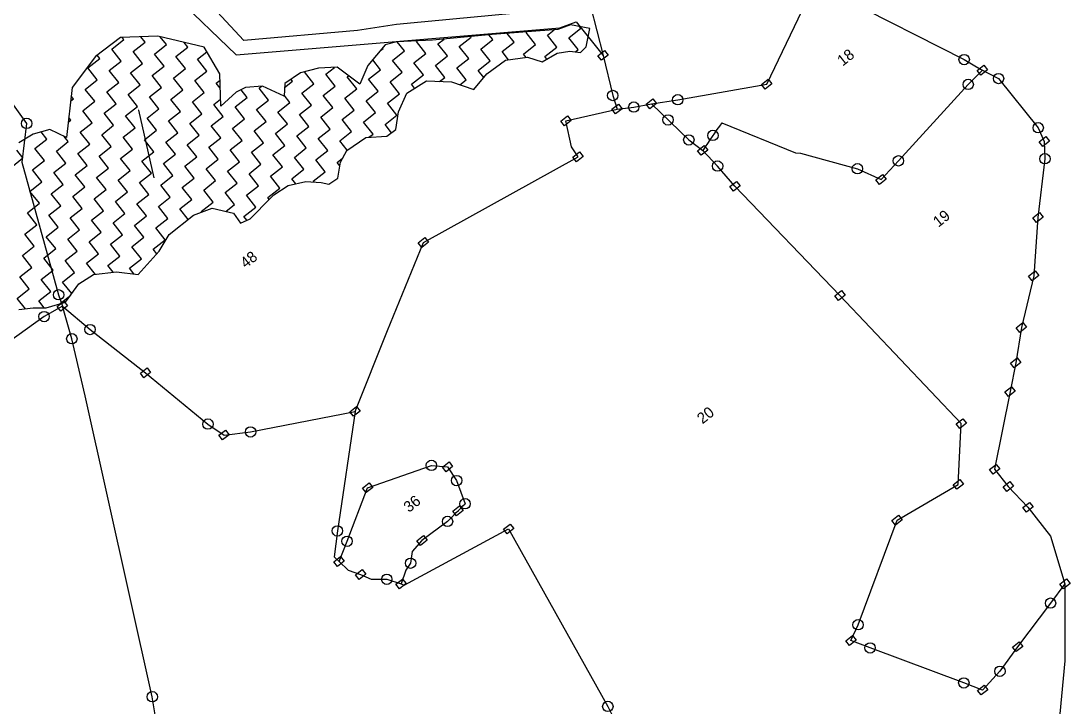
# Model space of a CAD drawing. Header units: metres. Extents: x 348758 to 350592, y 1757753 to 1760169.
# Drawn here: x 349618 to 350479, y 1758951 to 1759514 of the extents above; entities that cross this region are included whole.
import ezdxf

# ---------------------------------------------------------------- set-up
doc = ezdxf.new("R2010")
doc.units = ezdxf.units.M
doc.header["$MEASUREMENT"] = 0
for name, color, linetype in [('POLY_HATCH', 12, 'Continuous'), ('POLY_PARCEL', 6, 'Continuous'), ('POLY_ROAD', 30, 'Continuous'), ('SYM_ARROW', 1, 'Continuous'), ('TEXT_PARCEL', 7, 'Continuous'), ('V_BOUND_LINE', 7, 'Continuous')]:
    doc.layers.add(name, color=color, linetype=linetype)
doc.styles.add('TEXT_MAP', font='')
doc.styles.get('TEXT_MAP').set_extended_font_data('Kruti Dev 050')

msp = doc.modelspace()

# ---------------------------------------------------------------- linework, layer by layer
for points in [[(350091.85, 1759485.64), (350097.31, 1759489.95), (350100.3, 1759486.17), (350094.83, 1759481.86)], [(350403.2, 1759473.51), (350408.66, 1759477.83), (350411.65, 1759474.05), (350406.18, 1759469.73)], [(350226.17, 1759462.05), (350231.63, 1759466.36), (350234.62, 1759462.58), (350229.15, 1759458.27)], [(350131.53, 1759445.83), (350136.99, 1759450.15), (350139.98, 1759446.37), (350134.51, 1759442.05)], [(350103.36, 1759441.64), (350108.83, 1759445.95), (350111.81, 1759442.17), (350106.35, 1759437.86)], [(350061.37, 1759431.93), (350066.83, 1759436.24), (350069.82, 1759432.46), (350064.35, 1759428.15)], [(350453.92, 1759414.95), (350459.38, 1759419.26), (350462.36, 1759415.48), (350456.9, 1759411.17)], [(350071.37, 1759402.46), (350076.84, 1759406.77), (350079.82, 1759402.99), (350074.36, 1759398.68)], [(350173.63, 1759407.68), (350179.09, 1759412), (350182.08, 1759408.22), (350176.61, 1759403.9)], [(350320.03, 1759383.76), (350325.49, 1759388.07), (350328.48, 1759384.29), (350323.01, 1759379.98)], [(350200.05, 1759378.21), (350205.51, 1759382.52), (350208.5, 1759378.74), (350203.03, 1759374.43)], [(350448.77, 1759352.56), (350454.23, 1759356.87), (350457.22, 1759353.09), (350451.75, 1759348.78)], [(349944.46, 1759332.09), (349949.92, 1759336.4), (349952.91, 1759332.62), (349947.44, 1759328.31)], [(350445.34, 1759304.79), (350450.81, 1759309.1), (350453.79, 1759305.32), (350448.33, 1759301.01)], [(350286.19, 1759288.67), (350291.65, 1759292.99), (350294.64, 1759289.21), (350289.17, 1759284.89)], [(349648.19, 1759279.82), (349653.65, 1759284.14), (349656.64, 1759280.36), (349651.17, 1759276.04)], [(350435.13, 1759262.26), (350440.6, 1759266.58), (350443.58, 1759262.8), (350438.12, 1759258.48)], [(350430.56, 1759233.26), (350436.02, 1759237.58), (350439.01, 1759233.8), (350433.54, 1759229.48)], [(349716.39, 1759225.18), (349721.86, 1759229.49), (349724.84, 1759225.71), (349719.38, 1759221.4)], [(350425.92, 1759209.72), (350431.39, 1759214.03), (350434.37, 1759210.25), (350428.91, 1759205.94)], [(349888.4, 1759193.51), (349893.86, 1759197.82), (349896.85, 1759194.04), (349891.38, 1759189.73)], [(350385.76, 1759183.45), (350391.22, 1759187.77), (350394.21, 1759183.99), (350388.74, 1759179.67)], [(349780.89, 1759174.12), (349786.36, 1759178.43), (349789.34, 1759174.65), (349783.88, 1759170.34)], [(349964.22, 1759147.92), (349969.69, 1759152.24), (349972.67, 1759148.46), (349967.21, 1759144.14)], [(350413.2, 1759145.99), (350418.67, 1759150.31), (350421.65, 1759146.53), (350416.19, 1759142.21)], [(349898.59, 1759130.87), (349904.05, 1759135.19), (349907.04, 1759131.41), (349901.57, 1759127.09)], [(350383.33, 1759133.59), (350388.79, 1759137.91), (350391.78, 1759134.13), (350386.31, 1759129.81)], [(350424.32, 1759131.9), (350429.79, 1759136.21), (350432.77, 1759132.43), (350427.31, 1759128.12)], [(349972.84, 1759111.82), (349978.3, 1759116.14), (349981.29, 1759112.36), (349975.82, 1759108.04)], [(350440.46, 1759114.82), (350445.93, 1759119.13), (350448.91, 1759115.35), (350443.45, 1759111.04)], [(350333.17, 1759104.31), (350338.64, 1759108.62), (350341.62, 1759104.84), (350336.16, 1759100.53)], [(350014.4, 1759097), (350019.86, 1759101.31), (350022.85, 1759097.53), (350017.38, 1759093.22)], [(349943.21, 1759087.53), (349948.67, 1759091.84), (349951.66, 1759088.06), (349946.19, 1759083.75)], [(349875.21, 1759070.32), (349880.68, 1759074.64), (349883.66, 1759070.86), (349878.2, 1759066.54)], [(349892.9, 1759059.57), (349898.36, 1759063.89), (349901.35, 1759060.11), (349895.88, 1759055.79)], [(349926.11, 1759051.89), (349931.58, 1759056.21), (349934.56, 1759052.43), (349929.1, 1759048.11)], [(350470.84, 1759051.98), (350476.3, 1759056.29), (350479.28, 1759052.51), (350473.82, 1759048.19)], [(350295.26, 1759005.54), (350300.72, 1759009.86), (350303.71, 1759006.08), (350298.24, 1759001.76)], [(350432.07, 1759000.4), (350437.53, 1759004.72), (350440.52, 1759000.94), (350435.05, 1758996.62)], [(350403.37, 1758964.86), (350408.83, 1758969.17), (350411.82, 1758965.39), (350406.35, 1758961.08)]]:
    msp.add_lwpolyline(points, close=True)
for centre in [(350392.44, 1759482.42), (350395.74, 1759462.11), (350420.62, 1759466.9), (350104, 1759452.99), (350157.41, 1759449.54), (350121.32, 1759443.47), (349623.1, 1759430.07), (350149.39, 1759432.9), (350453.18, 1759426.54), (350186.22, 1759420.23), (350166.47, 1759416.49), (350458.69, 1759401.07), (350190.1, 1759395.12), (350304.84, 1759392.93), (350338.46, 1759399.37), (349649.29, 1759289.45), (349637.38, 1759271.54), (349675.08, 1759260.93), (349660.18, 1759253.42), (349771.89, 1759183.34), (349806.84, 1759176.87), (349955.22, 1759149.49), (349975.96, 1759136.96), (349982.81, 1759117.98), (349968.47, 1759103.5), (349878.04, 1759095.69), (349886.01, 1759087.16), (349938.16, 1759069.19), (349918.63, 1759055.96), (350463.29, 1759036.42), (350305.33, 1759018.67), (350315.18, 1758999.65), (350421.8, 1758980.47), (350392.14, 1758970.97), (349726.21, 1758959.63), (350100.02, 1758951.68)]:
    msp.add_circle(centre, 4.26)
at = {"layer": 'POLY_HATCH'}
for p, q in [((350069.4, 1759510.96), (350058.97, 1759507.01)), ((350085.36, 1759507.9), (350069.4, 1759510.96)), ((349700.03, 1759500.59), (349679.48, 1759485.08)), ((349730.7, 1759501.74), (349700.03, 1759500.59)), ((349768.64, 1759492.52), (349730.7, 1759501.74)), ((350005.13, 1759502.96), (349956.01, 1759498.36)), ((350058.97, 1759507.01), (350005.13, 1759502.96)), ((350082.21, 1759492.85), (350085.36, 1759507.9)), ((349781.59, 1759470.7), (349768.64, 1759492.52)), ((349917.42, 1759494.6), (349903.06, 1759477.57)), ((349926.87, 1759497.08), (349917.42, 1759494.6)), ((349956.01, 1759498.36), (349926.87, 1759497.08)), ((350077.65, 1759488.35), (350082.21, 1759492.85)), ((349679.48, 1759485.08), (349660.53, 1759459.43)), ((350016.09, 1759482), (350033.97, 1759484.43)), ((350033.97, 1759484.43), (350046.07, 1759480.5)), ((350046.07, 1759480.5), (350058.46, 1759487.59)), ((350058.46, 1759487.59), (350068.73, 1759489.4)), ((350068.73, 1759489.4), (350077.65, 1759488.35)), ((349862.6, 1759475.54), (349847.81, 1759471.7)), ((349877.8, 1759476.15), (349862.6, 1759475.54)), ((349896.49, 1759462.41), (349877.8, 1759476.15)), ((349903.06, 1759477.57), (349896.49, 1759462.41)), ((350000.69, 1759470.74), (350016.09, 1759482)), ((349782.46, 1759444.32), (349781.59, 1759470.7)), ((349847.81, 1759471.7), (349834.82, 1759462.87)), ((349990.12, 1759457.9), (350000.69, 1759470.74)), ((349660.53, 1759459.43), (349655.7, 1759418.58)), ((349802.56, 1759459.48), (349794.94, 1759455.6)), ((349816.64, 1759460.62), (349802.56, 1759459.48)), ((349834.4, 1759452.57), (349816.64, 1759460.62)), ((349834.82, 1759462.87), (349834.4, 1759452.57)), ((349934.97, 1759454.81), (349951.25, 1759464.97)), ((349951.25, 1759464.97), (349971.75, 1759464.07)), ((349971.75, 1759464.07), (349990.12, 1759457.9)), ((349794.94, 1759455.6), (349782.46, 1759444.32)), ((349928.14, 1759439.53), (349934.97, 1759454.81)), ((349925.95, 1759425.22), (349928.14, 1759439.53)), ((349642.12, 1759424.95), (349628.55, 1759421.37)), ((349655.7, 1759418.58), (349642.12, 1759424.95)), ((349918.74, 1759419.53), (349925.95, 1759425.22)), ((349628.55, 1759421.37), (349616.54, 1759414.01)), ((349885.7, 1759407.82), (349901.54, 1759418.53)), ((349901.54, 1759418.53), (349918.74, 1759419.53)), ((349880.56, 1759398.37), (349885.7, 1759407.82)), ((349878.48, 1759385.04), (349880.56, 1759398.37)), ((349825.83, 1759371.57), (349837.79, 1759379.21)), ((349837.79, 1759379.21), (349852.26, 1759382.54)), ((349852.26, 1759382.54), (349864.71, 1759381.59)), ((349864.71, 1759381.59), (349871.1, 1759380.34)), ((349871.1, 1759380.34), (349878.48, 1759385.04)), ((349740.05, 1759338.9), (349760, 1759354.66)), ((349760, 1759354.66), (349775.26, 1759360.41)), ((349775.26, 1759360.41), (349792.87, 1759356.33)), ((349792.87, 1759356.33), (349798.44, 1759348.14)), ((349798.44, 1759348.14), (349806.4, 1759351.73)), ((349731.91, 1759325.28), (349740.05, 1759338.9)), ((349714.57, 1759306.2), (349731.91, 1759325.28)), ((349665.9, 1759298.34), (349677.86, 1759305.98)), ((349677.86, 1759305.98), (349696.73, 1759308.29)), ((349696.73, 1759308.29), (349714.57, 1759306.2)), ((349655.1, 1759283.52), (349665.9, 1759298.34)), ((349616.69, 1759277.47), (349628.39, 1759278.61)), ((349628.39, 1759278.61), (349638.97, 1759278.88)), ((349638.97, 1759278.88), (349655.1, 1759283.52))]:
    msp.add_line(p, q, dxfattribs=at)
at = {"layer": 'POLY_HATCH', "linetype": 'Continuous'}
for p, q in [((350077.86, 1759508.17), (350076.77, 1759509.55)), ((349702.76, 1759498.86), (349701.35, 1759500.64)), ((349720.32, 1759496.79), (349716.82, 1759501.22)), ((349737.89, 1759494.72), (349732.74, 1759501.25)), ((349978.14, 1759493.18), (349987.96, 1759500.93)), ((349987.96, 1759500.93), (349987.65, 1759501.33)), ((350005.53, 1759498.86), (350002.49, 1759502.71)), ((350023.09, 1759496.8), (350017.49, 1759503.89)), ((350032.91, 1759504.55), (350033.61, 1759505.1)), ((350040.66, 1759494.73), (350032.91, 1759504.55)), ((350050.48, 1759502.48), (350055.92, 1759506.78)), ((350058.23, 1759492.67), (350050.48, 1759502.48)), ((350068.04, 1759500.42), (350077.86, 1759508.17)), ((350075.79, 1759490.6), (350068.04, 1759500.42)), ((349692.94, 1759491.11), (349702.76, 1759498.86)), ((349700.69, 1759481.29), (349692.94, 1759491.11)), ((349710.51, 1759489.04), (349720.32, 1759496.79)), ((349728.07, 1759486.97), (349737.89, 1759494.72)), ((349745.64, 1759484.91), (349755.46, 1759492.66)), ((349755.46, 1759492.66), (349752.46, 1759496.46)), ((349913.48, 1759489.94), (349915.63, 1759491.63)), ((349915.63, 1759491.63), (349915.28, 1759492.07)), ((349933.19, 1759489.56), (349927.24, 1759497.1)), ((349943.01, 1759497.31), (349943.65, 1759497.82)), ((349950.76, 1759487.5), (349943.01, 1759497.31)), ((349960.58, 1759495.25), (349965.67, 1759499.27)), ((349968.33, 1759485.43), (349960.58, 1759495.25)), ((349985.89, 1759483.36), (349978.14, 1759493.18)), ((349995.71, 1759491.11), (350005.53, 1759498.86)), ((350003.46, 1759481.3), (349995.71, 1759491.11)), ((350013.28, 1759489.05), (350023.09, 1759496.8)), ((350030.84, 1759486.98), (350040.66, 1759494.73)), ((350048.41, 1759484.92), (350058.23, 1759492.67)), ((349673.31, 1759475.61), (349683.12, 1759483.36)), ((349683.12, 1759483.36), (349680.91, 1759486.16)), ((349718.26, 1759479.22), (349710.51, 1759489.04)), ((349735.82, 1759477.16), (349728.07, 1759486.97)), ((349753.39, 1759475.09), (349745.64, 1759484.91)), ((349763.21, 1759482.84), (349770.82, 1759488.85)), ((349770.96, 1759473.02), (349763.21, 1759482.84)), ((349923.38, 1759481.81), (349933.19, 1759489.56)), ((349940.94, 1759479.75), (349950.76, 1759487.5)), ((349958.51, 1759477.68), (349968.33, 1759485.43)), ((349976.08, 1759475.61), (349985.89, 1759483.36)), ((350018.58, 1759482.34), (350013.28, 1759489.05)), ((350032.97, 1759484.29), (350030.84, 1759486.98)), ((350050.08, 1759482.79), (350048.41, 1759484.92)), ((350073.56, 1759488.83), (350075.79, 1759490.6)), ((349681.06, 1759465.79), (349673.31, 1759475.61)), ((349690.87, 1759473.54), (349700.69, 1759481.29)), ((349708.44, 1759471.47), (349718.26, 1759479.22)), ((349726.01, 1759469.41), (349735.82, 1759477.16)), ((349743.57, 1759467.34), (349753.39, 1759475.09)), ((349868.61, 1759470.44), (349875.73, 1759476.07)), ((349903.74, 1759466.31), (349913.56, 1759474.06)), ((349913.56, 1759474.06), (349907.05, 1759482.31)), ((349931.13, 1759472), (349923.38, 1759481.81)), ((349948.69, 1759469.93), (349940.94, 1759479.75)), ((349966.26, 1759467.86), (349958.51, 1759477.68)), ((349983.83, 1759465.8), (349976.08, 1759475.61)), ((349993.64, 1759473.55), (350003.46, 1759481.3)), ((349671.24, 1759458.04), (349681.06, 1759465.79)), ((349698.62, 1759463.72), (349690.87, 1759473.54)), ((349716.19, 1759461.66), (349708.44, 1759471.47)), ((349733.76, 1759459.59), (349726.01, 1759469.41)), ((349751.32, 1759457.52), (349743.57, 1759467.34)), ((349761.14, 1759465.27), (349770.96, 1759473.02)), ((349768.89, 1759455.46), (349761.14, 1759465.27)), ((349778.71, 1759463.21), (349781.76, 1759465.61)), ((349841.23, 1759464.76), (349839.96, 1759466.36)), ((349851.04, 1759472.51), (349851.1, 1759472.55)), ((349858.79, 1759462.69), (349851.04, 1759472.51)), ((349876.36, 1759460.63), (349868.61, 1759470.44)), ((349886.18, 1759468.38), (349887.24, 1759469.22)), ((349893.93, 1759458.56), (349886.18, 1759468.38)), ((349911.49, 1759456.49), (349903.74, 1759466.31)), ((349921.31, 1759464.25), (349931.13, 1759472)), ((349938.88, 1759462.18), (349948.69, 1759469.93)), ((349962, 1759464.5), (349966.26, 1759467.86)), ((349978.69, 1759461.74), (349983.83, 1759465.8)), ((349998.22, 1759467.74), (349993.64, 1759473.55)), ((349678.99, 1759448.22), (349671.24, 1759458.04)), ((349688.81, 1759455.97), (349698.62, 1759463.72)), ((349706.37, 1759453.91), (349716.19, 1759461.66)), ((349723.94, 1759451.84), (349733.76, 1759459.59)), ((349741.51, 1759449.77), (349751.32, 1759457.52)), ((349781.97, 1759459.08), (349778.71, 1759463.21)), ((349804.02, 1759451.33), (349799.01, 1759457.67)), ((349813.84, 1759459.08), (349815.7, 1759460.54)), ((349821.59, 1759449.26), (349813.84, 1759459.08)), ((349834.69, 1759459.6), (349841.23, 1759464.76)), ((349848.98, 1759454.94), (349858.79, 1759462.69)), ((349866.54, 1759452.88), (349876.36, 1759460.63)), ((349884.11, 1759450.81), (349893.93, 1759458.56)), ((349929.06, 1759454.43), (349921.31, 1759464.25)), ((349941.48, 1759458.88), (349938.88, 1759462.18)), ((349659.24, 1759448.57), (349661.42, 1759450.29)), ((349661.42, 1759450.29), (349659.7, 1759452.47)), ((349669.17, 1759440.47), (349678.99, 1759448.22)), ((349696.56, 1759446.16), (349688.81, 1759455.97)), ((349714.12, 1759444.09), (349706.37, 1759453.91)), ((349731.69, 1759442.02), (349723.94, 1759451.84)), ((349749.26, 1759439.96), (349741.51, 1759449.77)), ((349759.07, 1759447.71), (349768.89, 1759455.46)), ((349776.64, 1759445.64), (349782.27, 1759450.08)), ((349794.21, 1759443.57), (349804.02, 1759451.33)), ((349811.78, 1759441.51), (349821.59, 1759449.26)), ((349839.16, 1759447.19), (349834.43, 1759453.19)), ((349856.73, 1759445.13), (349848.98, 1759454.94)), ((349874.29, 1759443.06), (349866.54, 1759452.88)), ((349891.86, 1759440.99), (349884.11, 1759450.81)), ((349901.68, 1759448.74), (349911.49, 1759456.49)), ((349909.43, 1759438.93), (349901.68, 1759448.74)), ((349919.24, 1759446.68), (349929.06, 1759454.43)), ((349676.92, 1759430.66), (349669.17, 1759440.47)), ((349686.74, 1759438.41), (349696.56, 1759446.16)), ((349704.31, 1759436.34), (349714.12, 1759444.09)), ((349721.87, 1759434.27), (349731.69, 1759442.02)), ((349739.44, 1759432.21), (349749.26, 1759439.96)), ((349766.82, 1759437.89), (349759.07, 1759447.71)), ((349784.39, 1759435.82), (349776.64, 1759445.64)), ((349801.96, 1759433.76), (349794.21, 1759443.57)), ((349819.53, 1759431.69), (349811.78, 1759441.51)), ((349829.34, 1759439.44), (349839.16, 1759447.19)), ((349837.09, 1759429.63), (349829.34, 1759439.44)), ((349846.91, 1759437.38), (349856.73, 1759445.13)), ((349864.48, 1759435.31), (349874.29, 1759443.06)), ((349882.04, 1759433.24), (349891.86, 1759440.99)), ((349926.99, 1759436.86), (349919.24, 1759446.68)), ((349657.17, 1759430.99), (349659.36, 1759432.72)), ((349659.36, 1759432.72), (349657.63, 1759434.91)), ((349694.49, 1759428.59), (349686.74, 1759438.41)), ((349712.06, 1759426.52), (349704.31, 1759436.34)), ((349729.62, 1759424.46), (349721.87, 1759434.27)), ((349747.19, 1759422.39), (349739.44, 1759432.21)), ((349757.01, 1759430.14), (349766.82, 1759437.89)), ((349774.58, 1759428.07), (349784.39, 1759435.82)), ((349792.14, 1759426.01), (349801.96, 1759433.76)), ((349809.71, 1759423.94), (349819.53, 1759431.69)), ((349854.66, 1759427.56), (349846.91, 1759437.38)), ((349872.23, 1759425.49), (349864.48, 1759435.31)), ((349889.79, 1759423.43), (349882.04, 1759433.24)), ((349899.61, 1759431.18), (349909.43, 1759438.93)), ((349907.36, 1759421.36), (349899.61, 1759431.18)), ((349917.18, 1759429.11), (349926.99, 1759436.86)), ((349639.72, 1759417.22), (349635.09, 1759423.09)), ((349667.11, 1759422.9), (349676.92, 1759430.66)), ((349674.86, 1759413.09), (349667.11, 1759422.9)), ((349684.67, 1759420.84), (349694.49, 1759428.59)), ((349702.24, 1759418.77), (349712.06, 1759426.52)), ((349719.81, 1759416.71), (349729.62, 1759424.46)), ((349737.38, 1759414.64), (349747.19, 1759422.39)), ((349764.76, 1759420.32), (349757.01, 1759430.14)), ((349782.33, 1759418.26), (349774.58, 1759428.07)), ((349799.89, 1759416.19), (349792.14, 1759426.01)), ((349817.46, 1759414.13), (349809.71, 1759423.94)), ((349827.28, 1759421.88), (349837.09, 1759429.63)), ((349844.84, 1759419.81), (349854.66, 1759427.56)), ((349862.41, 1759417.74), (349872.23, 1759425.49)), ((349879.98, 1759415.68), (349889.79, 1759423.43)), ((349922.44, 1759422.44), (349917.18, 1759429.11)), ((349629.91, 1759409.47), (349639.72, 1759417.22)), ((349647.47, 1759407.4), (349657.29, 1759415.15)), ((349657.29, 1759415.15), (349653.93, 1759419.42)), ((349692.42, 1759411.02), (349684.67, 1759420.84)), ((349709.99, 1759408.96), (349702.24, 1759418.77)), ((349727.56, 1759406.89), (349719.81, 1759416.71)), ((349745.13, 1759404.82), (349737.38, 1759414.64)), ((349754.94, 1759412.57), (349764.76, 1759420.32)), ((349772.51, 1759410.51), (349782.33, 1759418.26)), ((349790.08, 1759408.44), (349799.89, 1759416.19)), ((349807.64, 1759406.37), (349817.46, 1759414.13)), ((349835.03, 1759412.06), (349827.28, 1759421.88)), ((349852.59, 1759409.99), (349844.84, 1759419.81)), ((349870.16, 1759407.93), (349862.41, 1759417.74)), ((349886.01, 1759408.03), (349879.98, 1759415.68)), ((349903.95, 1759418.67), (349907.36, 1759421.36)), ((349620.09, 1759401.72), (349614.94, 1759408.25)), ((349637.66, 1759399.65), (349629.91, 1759409.47)), ((349655.22, 1759397.59), (349647.47, 1759407.4)), ((349665.04, 1759405.34), (349674.86, 1759413.09)), ((349672.79, 1759395.52), (349665.04, 1759405.34)), ((349682.61, 1759403.27), (349692.42, 1759411.02)), ((349700.18, 1759401.21), (349709.99, 1759408.96)), ((349717.74, 1759399.14), (349727.56, 1759406.89)), ((349762.69, 1759402.76), (349754.94, 1759412.57)), ((349780.26, 1759400.69), (349772.51, 1759410.51)), ((349797.83, 1759398.62), (349790.08, 1759408.44)), ((349815.39, 1759396.56), (349807.64, 1759406.37)), ((349825.21, 1759404.31), (349835.03, 1759412.06)), ((349842.78, 1759402.24), (349852.59, 1759409.99)), ((349860.34, 1759400.18), (349870.16, 1759407.93)), ((349610.27, 1759393.97), (349620.09, 1759401.72)), ((349627.84, 1759391.9), (349637.66, 1759399.65)), ((349645.41, 1759389.84), (349655.22, 1759397.59)), ((349690.36, 1759393.45), (349682.61, 1759403.27)), ((349707.93, 1759391.39), (349700.18, 1759401.21)), ((349725.49, 1759389.32), (349717.74, 1759399.14)), ((349735.31, 1759397.07), (349745.13, 1759404.82)), ((349743.06, 1759387.26), (349735.31, 1759397.07)), ((349752.88, 1759395.01), (349762.69, 1759402.76)), ((349770.44, 1759392.94), (349780.26, 1759400.69)), ((349788.01, 1759390.87), (349797.83, 1759398.62)), ((349805.58, 1759388.81), (349815.39, 1759396.56)), ((349832.96, 1759394.49), (349825.21, 1759404.31)), ((349850.53, 1759392.43), (349842.78, 1759402.24)), ((349868.09, 1759390.36), (349860.34, 1759400.18)), ((349877.91, 1759398.11), (349882.31, 1759401.58)), ((349880.09, 1759395.35), (349877.91, 1759398.11)), ((349635.59, 1759382.09), (349627.84, 1759391.9)), ((349653.16, 1759380.02), (349645.41, 1759389.84)), ((349662.98, 1759387.77), (349672.79, 1759395.52)), ((349670.73, 1759377.95), (349662.98, 1759387.77)), ((349680.54, 1759385.7), (349690.36, 1759393.45)), ((349698.11, 1759383.64), (349707.93, 1759391.39)), ((349715.68, 1759381.57), (349725.49, 1759389.32)), ((349760.63, 1759385.19), (349752.88, 1759395.01)), ((349778.19, 1759383.12), (349770.44, 1759392.94)), ((349795.76, 1759381.06), (349788.01, 1759390.87)), ((349813.33, 1759378.99), (349805.58, 1759388.81)), ((349823.14, 1759386.74), (349832.96, 1759394.49)), ((349840.71, 1759384.68), (349850.53, 1759392.43)), ((349858.28, 1759382.61), (349868.09, 1759390.36)), ((349625.78, 1759374.34), (349635.59, 1759382.09)), ((349643.34, 1759372.27), (349653.16, 1759380.02)), ((349688.29, 1759375.89), (349680.54, 1759385.7)), ((349705.86, 1759373.82), (349698.11, 1759383.64)), ((349723.43, 1759371.76), (349715.68, 1759381.57)), ((349733.24, 1759379.51), (349743.06, 1759387.26)), ((349740.99, 1759369.69), (349733.24, 1759379.51)), ((349750.81, 1759377.44), (349760.63, 1759385.19)), ((349768.38, 1759375.37), (349778.19, 1759383.12)), ((349785.94, 1759373.31), (349795.76, 1759381.06)), ((349830.89, 1759376.93), (349823.14, 1759386.74)), ((349843.91, 1759380.62), (349840.71, 1759384.68)), ((349858.72, 1759382.05), (349858.28, 1759382.61)), ((349633.53, 1759364.52), (349625.78, 1759374.34)), ((349651.09, 1759362.45), (349643.34, 1759372.27)), ((349660.91, 1759370.2), (349670.73, 1759377.95)), ((349678.48, 1759368.14), (349688.29, 1759375.89)), ((349696.04, 1759366.07), (349705.86, 1759373.82)), ((349713.61, 1759364.01), (349723.43, 1759371.76)), ((349758.56, 1759367.62), (349750.81, 1759377.44)), ((349776.13, 1759365.56), (349768.38, 1759375.37)), ((349793.69, 1759363.49), (349785.94, 1759373.31)), ((349803.51, 1759371.24), (349813.33, 1759378.99)), ((349811.26, 1759361.42), (349803.51, 1759371.24)), ((349821.08, 1759369.17), (349830.89, 1759376.93)), ((349623.71, 1759356.77), (349633.53, 1759364.52)), ((349641.28, 1759354.7), (349651.09, 1759362.45)), ((349668.66, 1759360.39), (349660.91, 1759370.2)), ((349686.23, 1759358.32), (349678.48, 1759368.14)), ((349703.79, 1759356.25), (349696.04, 1759366.07)), ((349721.36, 1759354.19), (349713.61, 1759364.01)), ((349731.18, 1759361.94), (349740.99, 1759369.69)), ((349738.93, 1759352.12), (349731.18, 1759361.94)), ((349748.74, 1759359.87), (349758.56, 1759367.62)), ((349766.31, 1759357.81), (349776.13, 1759365.56)), ((349786.5, 1759357.81), (349793.69, 1759363.49)), ((349822.2, 1759367.75), (349821.08, 1759369.17)), ((349631.46, 1759346.95), (349623.71, 1759356.77)), ((349649.03, 1759344.89), (349641.28, 1759354.7)), ((349658.84, 1759352.64), (349668.66, 1759360.39)), ((349676.41, 1759350.57), (349686.23, 1759358.32)), ((349693.98, 1759348.5), (349703.79, 1759356.25)), ((349711.54, 1759346.44), (349721.36, 1759354.19)), ((349755.6, 1759351.18), (349748.74, 1759359.87)), ((349766.78, 1759357.21), (349766.31, 1759357.81)), ((349801.44, 1759353.67), (349811.26, 1759361.42)), ((349803.88, 1759350.59), (349801.44, 1759353.67)), ((349621.64, 1759339.2), (349631.46, 1759346.95)), ((349639.21, 1759337.14), (349649.03, 1759344.89)), ((349666.59, 1759342.82), (349658.84, 1759352.64)), ((349684.16, 1759340.75), (349676.41, 1759350.57)), ((349701.73, 1759338.69), (349693.98, 1759348.5)), ((349719.29, 1759336.62), (349711.54, 1759346.44)), ((349729.11, 1759344.37), (349738.93, 1759352.12)), ((349629.39, 1759329.39), (349621.64, 1759339.2)), ((349646.96, 1759327.32), (349639.21, 1759337.14)), ((349656.78, 1759335.07), (349666.59, 1759342.82)), ((349674.34, 1759333), (349684.16, 1759340.75)), ((349691.91, 1759330.94), (349701.73, 1759338.69)), ((349709.48, 1759328.87), (349719.29, 1759336.62)), ((349736.86, 1759334.56), (349729.11, 1759344.37)), ((349619.58, 1759321.64), (349629.39, 1759329.39)), ((349664.53, 1759325.25), (349656.78, 1759335.07)), ((349682.09, 1759323.19), (349674.34, 1759333)), ((349699.66, 1759321.12), (349691.91, 1759330.94)), ((349717.23, 1759319.05), (349709.48, 1759328.87)), ((349727.04, 1759326.81), (349736.86, 1759334.56)), ((349627.33, 1759311.82), (349619.58, 1759321.64)), ((349637.14, 1759319.57), (349646.96, 1759327.32)), ((349644.89, 1759309.75), (349637.14, 1759319.57)), ((349654.71, 1759317.5), (349664.53, 1759325.25)), ((349672.28, 1759315.44), (349682.09, 1759323.19)), ((349689.84, 1759313.37), (349699.66, 1759321.12)), ((349707.41, 1759311.3), (349717.23, 1759319.05)), ((349729.95, 1759323.13), (349727.04, 1759326.81)), ((349617.51, 1759304.07), (349627.33, 1759311.82)), ((349662.46, 1759307.69), (349654.71, 1759317.5)), ((349679.58, 1759306.19), (349672.28, 1759315.44)), ((349694.11, 1759307.97), (349689.84, 1759313.37)), ((349711.12, 1759306.61), (349707.41, 1759311.3)), ((349625.26, 1759294.25), (349617.51, 1759304.07)), ((349635.08, 1759302), (349644.89, 1759309.75)), ((349642.83, 1759292.19), (349635.08, 1759302)), ((349652.64, 1759299.94), (349662.46, 1759307.69)), ((349615.44, 1759286.5), (349625.26, 1759294.25)), ((349660.14, 1759290.44), (349652.64, 1759299.94)), ((349622.16, 1759278), (349615.44, 1759286.5)), ((349633.01, 1759284.44), (349642.83, 1759292.19)), ((349637.43, 1759278.84), (349633.01, 1759284.44)), ((349650.58, 1759282.37), (349659.25, 1759289.22)), ((349650.68, 1759282.25), (349650.58, 1759282.37))]:
    msp.add_line(p, q, dxfattribs=at)
at = {"layer": 'POLY_HATCH'}
msp.add_arc((349277.22, 1759889.55), 754.5, 314.53633, 316.64508, dxfattribs=at)
at = {"layer": 'POLY_PARCEL'}
for p, q in [((350230.39, 1759462.32), (350262.86, 1759529.7)), ((350096.07, 1759485.9), (350104, 1759452.99)), ((350395.74, 1759462.11), (350407.42, 1759473.78)), ((350157.41, 1759449.54), (350230.39, 1759462.32)), ((350338.46, 1759399.37), (350395.74, 1759462.11)), ((349606.49, 1759452.91), (349623.1, 1759430.07)), ((350104, 1759452.99), (350107.59, 1759441.9)), ((350135.75, 1759446.1), (350157.41, 1759449.54)), ((350065.59, 1759432.19), (350107.59, 1759441.9)), ((350107.59, 1759441.9), (350121.32, 1759443.47)), ((350121.32, 1759443.47), (350135.75, 1759446.1)), ((350135.75, 1759446.1), (350166.47, 1759416.49)), ((350070.2, 1759410.76), (350065.59, 1759432.19)), ((349623.1, 1759430.07), (349619.18, 1759398.37)), ((350193.5, 1759430.61), (350253.91, 1759405.81)), ((350166.47, 1759416.49), (350177.85, 1759407.95)), ((350075.6, 1759402.72), (350070.2, 1759410.76)), ((350190.1, 1759395.12), (350177.85, 1759407.95)), ((350253.91, 1759405.81), (350258.2, 1759405.59)), ((350258.2, 1759405.59), (350304.84, 1759392.93)), ((349619.18, 1759398.37), (349649.29, 1759289.45)), ((349948.68, 1759332.36), (350075.6, 1759402.72)), ((350324.25, 1759384.03), (350338.46, 1759399.37)), ((350204.27, 1759378.48), (350190.1, 1759395.12)), ((350304.84, 1759392.93), (350324.25, 1759384.03)), ((350290.41, 1759288.94), (350204.27, 1759378.48)), ((349919.25, 1759260.21), (349948.68, 1759332.36)), ((349649.29, 1759289.45), (349652.41, 1759280.09)), ((350389.98, 1759183.72), (350290.41, 1759288.94)), ((349652.41, 1759280.09), (349637.38, 1759271.54)), ((349660.18, 1759253.42), (349652.41, 1759280.09)), ((349652.41, 1759280.09), (349675.08, 1759260.93)), ((349637.38, 1759271.54), (349601, 1759245.65)), ((349675.08, 1759260.93), (349720.62, 1759225.45)), ((349892.62, 1759193.77), (349919.25, 1759260.21)), ((349671.15, 1759206.5), (349660.18, 1759253.42)), ((349720.62, 1759225.45), (349771.89, 1759183.34)), ((349726.21, 1758959.63), (349671.15, 1759206.5)), ((349806.84, 1759176.87), (349892.62, 1759193.77)), ((349892.62, 1759193.77), (349878.04, 1759095.69)), ((349771.89, 1759183.34), (349785.12, 1759174.39)), ((350387.55, 1759133.86), (350389.98, 1759183.72)), ((349785.12, 1759174.39), (349806.84, 1759176.87)), ((349902.81, 1759131.14), (349955.22, 1759149.49)), ((349955.22, 1759149.49), (349968.45, 1759148.19)), ((349968.45, 1759148.19), (349975.96, 1759136.96)), ((349886.01, 1759087.16), (349902.81, 1759131.14)), ((349975.96, 1759136.96), (349982.81, 1759117.98)), ((350337.4, 1759104.57), (350387.55, 1759133.86)), ((350305.33, 1759018.67), (350337.4, 1759104.57)), ((349878.04, 1759095.69), (349875.51, 1759074.3)), ((349932.99, 1759051.3), (350018.62, 1759097.27)), ((349968.47, 1759103.5), (349947.43, 1759087.79)), ((350018.62, 1759097.27), (350100.02, 1758951.68)), ((349879.44, 1759070.59), (349886.01, 1759087.16)), ((349947.43, 1759087.79), (349939.56, 1759078.87)), ((349939.56, 1759078.87), (349938.16, 1759069.19)), ((349875.51, 1759074.3), (349879.44, 1759070.59)), ((349879.44, 1759070.59), (349886.98, 1759063.47)), ((349886.98, 1759063.47), (349897.12, 1759059.84)), ((349934.19, 1759063.34), (349930.34, 1759052.16)), ((349938.16, 1759069.19), (349934.19, 1759063.34)), ((349897.12, 1759059.84), (349905.9, 1759056.1)), ((349905.9, 1759056.1), (349918.63, 1759055.96)), ((349918.63, 1759055.96), (349930.34, 1759052.16)), ((349930.34, 1759052.16), (349932.99, 1759051.3)), ((350475.06, 1759052.24), (350463.29, 1759036.42)), ((350463.29, 1759036.42), (350436.29, 1759000.67)), ((350299.48, 1759005.81), (350305.33, 1759018.67)), ((350315.18, 1758999.65), (350299.48, 1759005.81)), ((350436.29, 1759000.67), (350421.8, 1758980.47)), ((350392.14, 1758970.97), (350315.18, 1758999.65)), ((350421.8, 1758980.47), (350407.59, 1758965.13)), ((350407.59, 1758965.13), (350392.14, 1758970.97)), ((349730.01, 1758936.55), (349726.21, 1758959.63)), ((350100.02, 1758951.68), (350107.71, 1758936.41))]:
    msp.add_line(p, q, dxfattribs=at)
for centre, radius, start, end in [((351054.51, 1758819.39), 1055.9, 144.62954, 146.12403), ((349400.39, 1759680.27), 809.55, 314.56554, 316.0074)]:
    msp.add_arc(centre, radius, start, end, dxfattribs=at)
at = {"layer": 'POLY_ROAD'}
for p, q in [((349801.33, 1759498.04), (349689.73, 1759618.51)), ((349676.74, 1759600.36), (349794.9, 1759486.31)), ((350085.85, 1759526.26), (349926.66, 1759511.16)), ((350085.85, 1759526.26), (350096.07, 1759485.9)), ((349794.9, 1759486.31), (350060.49, 1759508.57)), ((349926.66, 1759511.16), (349894.45, 1759506.21)), ((350060.49, 1759508.57), (350074.16, 1759513.51)), ((350074.16, 1759513.51), (350096.07, 1759485.9)), ((349894.45, 1759506.21), (349801.33, 1759498.04))]:
    msp.add_line(p, q, dxfattribs=at)
at = {"layer": 'SYM_ARROW'}
msp.add_lwpolyline([(349714.74, 1759440.98), (349727.36, 1759385.34)], dxfattribs=at)
msp.add_solid([(349714.45, 1759440.92), (349714.34, 1759442.74), (349715.03, 1759441.05)], dxfattribs=at)
at = {"layer": 'V_BOUND_LINE'}
for p, q in [((350282.37, 1759538.48), (350392.44, 1759482.42)), ((350392.44, 1759482.42), (350405.96, 1759474.54)), ((350405.96, 1759474.54), (350420.62, 1759466.9)), ((350420.62, 1759466.9), (350453.18, 1759426.54)), ((350453.18, 1759426.54), (350458.14, 1759415.22)), ((350458.14, 1759415.22), (350458.69, 1759401.07)), ((350458.69, 1759401.07), (350452.99, 1759352.83)), ((350452.99, 1759352.83), (350449.57, 1759305.06)), ((350449.57, 1759305.06), (350439.36, 1759262.53)), ((350439.36, 1759262.53), (350434.78, 1759233.53)), ((350434.78, 1759233.53), (350430.15, 1759209.99)), ((350430.15, 1759209.99), (350417.43, 1759146.26)), ((350417.43, 1759146.26), (350428.55, 1759132.17)), ((350428.55, 1759132.17), (350444.69, 1759115.08)), ((350444.69, 1759115.08), (350463.38, 1759091.4)), ((350463.38, 1759091.4), (350475.06, 1759052.24)), ((350475.06, 1759052.24), (350474.91, 1758989.2)), ((350474.91, 1758989.2), (350470.87, 1758945.58))]:
    msp.add_line(p, q, dxfattribs=at)

# ---------------------------------------------------------------- texts
at = {"layer": 'TEXT_PARCEL', "style": 'TEXT_MAP'}
for s, p in [('18', (350292.7, 1759476.65)), ('19', (350371.27, 1759344.46)), ('48', (349802.82, 1759310.72)), ('20', (350177.67, 1759183.02)), ('36', (349936.81, 1759110.34))]:
    msp.add_text(s, height=9.005, rotation=38.29167, dxfattribs=at).set_placement(p)

doc.saveas('drawing.dxf')
